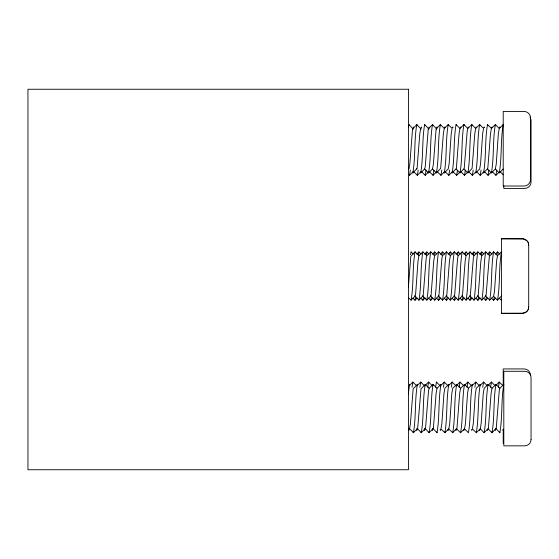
<?xml version="1.0" encoding="UTF-8"?>
<svg xmlns="http://www.w3.org/2000/svg" width="559" height="559" viewBox="0 0 559 559"><rect width="100%" height="100%" fill="white"/><g stroke="black" fill="none" stroke-linecap="round" stroke-linejoin="round"><path stroke-width="0.84" d="M528.639 307.883L528.695 306.961M408.377 287.529L410.795 256.288L415.023 251.836L418.95 255.701L418.048 260.801L415.63 293.971L415.023 296.298L411.096 300.162L408.287 297.402M408.356 394.116L409.516 384.403L409.817 385.109M410.341 170.055L409.509 175.302L409.209 174.597M418.202 170.055L417.37 175.302L413.443 171.438M426.056 170.055L425.224 175.302L421.297 171.438M412.018 387.296L412.849 382.049L416.776 385.913M433.917 170.055L433.085 175.302L429.717 171.99M419.872 387.296L420.703 382.049L424.63 385.913M441.771 170.055L440.939 175.302L437.571 171.99M427.733 387.296L428.564 382.049L432.491 385.913M449.632 170.055L448.8 175.302L445.432 171.99M435.587 387.296L436.418 382.049L440.345 385.913M457.486 170.055L456.654 175.302L453.286 171.99M443.441 387.296L444.272 382.049L448.206 385.913M465.34 170.055L464.508 175.302L461.147 171.99M451.302 387.296L452.133 382.049L456.06 385.913M473.2 170.055L472.369 175.302L469.001 171.99M459.156 387.296L459.987 382.049L463.914 385.913M481.054 170.055L480.223 175.302L476.296 171.438M467.017 387.296L467.848 382.049L471.775 385.913M488.915 170.055L488.084 175.302L484.157 171.438M474.87 387.296L475.702 382.049L479.07 385.361M496.769 170.055L495.938 175.302L492.011 171.438M482.731 387.296L483.563 382.049L486.924 385.361M490.585 387.296L491.417 382.049L494.785 385.361M498.446 387.296L499.271 382.049L502.639 385.361M408.322 127.34L408.922 124.573L413.157 129.031M412.94 129.052L413.443 126.97L413.744 127.676M420.794 129.052L421.297 126.97L421.598 127.676M428.648 129.052L429.158 126.97L429.459 127.676M410.488 254.701L411.089 251.934L413.332 254.142M436.509 129.052L437.012 126.97L437.313 127.676M418.342 254.701L418.943 251.934L421.193 254.142M415.623 297.493L415.016 300.26L412.773 298.052M426.196 254.701L426.803 251.934L429.046 254.142M423.477 297.493L422.877 300.26L420.627 298.052M434.057 254.701L434.657 251.934L436.907 254.142M409.426 428.299L408.915 430.374M431.338 297.493L430.73 300.26L428.487 298.052M441.91 254.701L442.518 251.934L444.761 254.142M417.28 428.299L416.776 430.374L416.476 429.675M439.192 297.493L438.591 300.26L436.341 298.052M449.771 254.701L450.372 251.934L452.615 254.142M425.133 428.299L424.63 430.374L424.33 429.675M447.053 297.493L446.445 300.26L444.202 298.052M457.625 254.701L458.233 251.934L460.476 254.142M432.994 428.299L432.491 430.374L432.191 429.675M454.907 297.493L454.299 300.26L452.056 298.052M465.486 254.701L466.087 251.934L468.33 254.142M462.761 297.493L462.16 300.26L459.917 298.052M473.34 254.701L473.948 251.934L476.191 254.142M470.622 297.493L470.014 300.26L467.771 298.052M481.194 254.701L481.802 251.934L484.045 254.142M478.476 297.493L477.875 300.26L475.625 298.052M489.055 254.701L489.656 251.934L491.906 254.142M486.337 297.493L485.729 300.26L483.486 298.052M496.909 254.701L497.517 251.934L499.76 254.142M494.191 297.493L493.59 300.26L491.34 298.052M495.847 428.299L495.344 430.374L495.043 429.675M528.479 308.694L528.646 307.785M528.213 309.476L528.486 308.596M428.872 129.031L424.637 124.573C421.898 140.456 423.449 157.023 420.71 172.906L420.41 172.2M412.549 172.2L412.849 172.906C415.589 157.023 414.044 140.456 416.783 124.573L421.011 129.031M444.566 127.676L444.866 126.97L445.174 127.676M452.427 127.676L452.727 126.97L453.028 127.676M452.14 172.906L456.368 168.448L459.086 133.545L459.994 128.437L456.067 124.573C453.328 140.456 454.872 157.023 452.14 172.906L451.833 172.2M460.281 127.676L460.581 126.97L460.882 127.676M444.279 172.906C447.018 157.023 445.474 140.456 448.206 124.573L452.14 128.437L451.232 133.545L449.115 163.934L448.206 169.035L444.279 172.906L443.979 172.2M468.135 127.676L468.442 126.97L468.742 127.676M475.995 127.676L476.296 126.97L476.596 127.676M483.849 127.676L484.157 126.97L484.457 127.676M483.563 172.906L487.797 168.448L490.516 133.545L491.424 128.437L487.497 124.573C484.758 140.456 486.302 157.023 483.563 172.906L483.262 172.2M491.71 127.676L492.011 126.97L492.311 127.676M475.709 172.906C478.448 157.023 476.897 140.456 479.636 124.573L483.563 128.437L482.662 133.545L480.544 163.934L479.636 169.035L475.709 172.906L475.409 172.2M499.564 127.676L499.865 126.97L500.172 127.676M503.205 124.573C500.473 140.456 502.017 157.023 499.278 172.906L495.351 169.035L496.259 163.934L498.369 133.545L499.278 128.437L503.205 124.573L503.512 125.279M417.678 385.109L417.377 384.403C414.638 400.286 416.182 416.853 413.443 432.736L409.216 428.278M441.247 385.109L440.946 384.403C438.207 400.286 439.758 416.853 437.019 432.736L432.785 428.278M501.451 251.836C498.712 267.712 500.256 284.279 497.524 300.162L493.59 296.298L494.498 291.19L496.616 260.801L497.524 255.701L501.451 251.836L501.751 252.535M448.8 384.403C446.068 400.286 447.612 416.853 444.873 432.736L440.946 428.865L441.855 423.764L443.965 393.375L444.873 388.267L448.8 384.403L449.108 385.109M440.646 429.675L440.345 430.374L440.045 429.675M499.201 298.052L501.444 300.26L501.744 299.561M448.507 429.675L448.206 430.374L447.899 429.675M472.376 384.403C469.637 400.286 471.181 416.853 468.442 432.736L464.515 428.865L465.423 423.764L467.541 393.375L468.442 388.267L472.376 384.403L472.676 385.109M452.734 432.736C455.466 416.853 453.922 400.286 456.661 384.403L460.588 388.267L459.68 393.375L456.962 428.278L452.734 432.736L448.8 428.865L449.709 423.764L451.826 393.375L452.734 388.267L456.661 384.403L456.962 385.109M456.361 429.675L456.06 430.374L455.76 429.675M480.23 384.403C477.491 400.286 479.042 416.853 476.303 432.736L472.376 428.865L473.277 423.764L475.395 393.375L476.303 388.267L480.23 384.403L480.53 385.109M456.661 428.865L460.588 432.736C463.327 416.853 461.776 400.286 464.515 384.403L468.442 388.267M464.222 429.675L463.914 430.374L463.614 429.675M472.075 429.675L471.775 430.374L471.475 429.675M479.936 429.675L479.629 430.374L479.329 429.675M484.157 432.736C486.896 416.853 485.352 400.286 488.091 384.403L492.018 388.267L491.109 393.375L488.391 428.278L484.157 432.736L480.23 428.865L481.138 423.764L483.255 393.375L484.157 388.267L488.091 384.403L488.391 385.109M487.79 429.675L487.49 430.374L487.189 429.675M495.644 428.278L499.872 432.736C502.611 416.853 501.067 400.286 503.799 384.403L499.872 388.267L499.271 390.594L496.245 428.278L492.018 432.736L488.091 428.865M503.505 429.675L503.205 430.374L502.897 429.675M528.22 309.379L527.389 310.902M420.71 128.437L419.802 133.545L417.084 168.448L412.849 172.906M444.279 128.437L443.371 133.545L440.653 168.448L436.425 172.906L432.498 169.035L433.4 163.934L436.118 129.031L440.352 124.573L444.279 128.437L448.206 124.573L448.514 125.279M420.71 172.906L424.637 169.035L425.245 166.715L428.264 129.031L432.498 124.573L436.726 129.031M463.921 169.035L467.848 172.906L472.082 168.448L474.801 133.545L475.709 128.437L471.782 124.573L467.848 128.437L467.247 130.764L464.222 168.448L459.994 172.906L456.067 169.035M422.576 295.704L426.81 300.162L431.038 295.704L433.756 260.801L434.664 255.701L430.737 251.836L426.81 255.701L426.203 258.027L423.184 295.704L418.95 300.162L414.722 295.704M438.291 295.704L442.525 300.162L446.753 295.704L449.471 260.801L450.379 255.701L446.452 251.836L442.525 255.701L441.917 258.027L438.899 295.704L434.664 300.162L430.437 295.704M454.006 295.704L458.233 300.162L462.468 295.704L465.186 260.801L466.094 255.701L462.167 251.836L458.233 255.701L457.632 258.027L454.607 295.704L450.379 300.162L446.152 295.704M469.721 295.704L473.948 300.162L478.183 295.704L480.901 260.801L481.809 255.701L477.882 251.836L473.948 255.701L473.347 258.027L470.322 295.704L466.094 300.162L461.86 295.704M497.524 255.701L493.59 251.836L489.363 256.288L486.037 295.704L481.809 300.162L477.575 295.704M424.931 428.278L429.158 432.736L433.393 428.278L436.111 393.375L437.019 388.267L433.085 384.403L429.158 388.267L428.557 390.594L425.532 428.278L421.304 432.736L417.07 428.278M409.516 428.865L410.425 423.764L413.143 388.861L417.377 384.403M501.751 295.704L497.524 300.162L497.217 299.463M527.85 310.119L526.844 311.524M409.509 175.302L412.877 171.99M459.994 128.437L463.921 124.573L467.848 128.437M420.738 171.99L417.37 175.302L417.07 174.597M428.592 171.99L425.224 175.302L424.924 174.597M432.498 169.035L428.564 172.906L424.637 169.035M475.709 128.437L479.636 124.573L479.936 125.279M436.453 171.99L433.085 175.302L432.778 174.597M444.307 171.99L440.939 175.302L440.639 174.597M491.424 128.437L495.351 124.573L499.278 128.437M452.161 171.99L448.8 175.302L448.493 174.597M460.022 171.99L456.654 175.302L456.354 174.597M467.317 172.542L464.508 175.302L464.208 174.597M475.171 172.542L472.369 175.302L472.069 174.597M483.032 172.542L480.223 175.302L479.922 174.597M490.886 172.542L488.084 175.302L487.783 174.597M495.351 169.035L491.424 172.906L487.497 169.035M498.747 172.542L495.938 175.302L495.637 174.597M416.7 254.142L418.943 251.934L419.25 252.633M503.205 169.035L499.278 172.906L498.977 172.2M418.95 255.701L422.877 251.836L426.81 255.701M424.56 254.142L426.803 251.934L427.104 252.633M432.414 254.142L434.657 251.934L434.965 252.633M434.664 255.701L438.591 251.836L442.525 255.701M440.275 254.142L442.518 251.934L442.819 252.633M448.129 254.142L450.372 251.934L450.673 252.633M450.379 255.701L454.306 251.836L458.233 255.701M455.983 254.142L458.233 251.934L458.534 252.633M417.266 298.052L415.016 300.26L414.715 299.561M463.844 254.142L466.087 251.934L466.388 252.633M466.094 255.701L470.021 251.836L473.948 255.701M425.119 298.052L422.877 300.26L422.569 299.561M471.698 254.142L473.948 251.934L474.249 252.633M432.973 298.052L430.73 300.26L430.43 299.561M479.559 254.142L481.802 251.934L482.103 252.633M481.809 255.701L485.736 251.836L489.663 255.701M440.834 298.052L438.591 300.26L438.284 299.561M487.413 254.142L489.656 251.934L489.964 252.633M448.688 298.052L446.445 300.26L446.145 299.561M495.274 254.142L497.517 251.934L497.817 252.633M456.549 298.052L454.299 300.26L453.999 299.561M464.403 298.052L462.16 300.26L461.86 299.561M472.264 298.052L470.014 300.26L469.714 299.561M480.118 298.052L477.875 300.26L477.568 299.561M487.972 298.052L485.729 300.26L485.429 299.561M493.59 296.298L489.663 300.162L485.436 295.704M495.833 298.052L493.59 300.26L493.283 299.561M409.481 385.361L412.849 382.049L413.15 382.747M417.335 385.361L420.703 382.049L421.004 382.747M425.755 384.809L428.564 382.049L428.865 382.747M437.019 388.267L440.946 384.403M441.47 384.809L444.272 382.049L444.58 382.747M449.324 384.809L452.133 382.049L452.434 382.747M457.185 384.809L459.987 382.049L460.295 382.747M460.588 388.267L464.515 384.403L464.815 385.109M465.039 384.809L467.848 382.049L468.149 382.747M472.9 384.809L475.702 382.049L476.002 382.747M480.195 385.361L483.563 382.049L483.863 382.747M488.049 385.361L491.417 382.049L491.717 382.747M448.8 428.865L444.873 432.736L444.573 432.03M492.018 388.267L495.945 384.403L499.872 388.267M495.91 385.361L499.271 382.049L499.578 382.747M460.588 432.736L464.515 428.865M476.303 432.736L480.23 428.865M526.851 311.426L525.537 312.53L523.203 313.319L501.444 313.375L501.451 238.721L523.21 238.777L525.544 239.566L527.389 241.292M526.229 311.971L522.385 313.278L501.451 313.278M501.444 238.819L523.203 238.875L526.844 240.67M499.865 171.438L503.233 174.75M429.158 388.267L425.231 384.403L421.004 388.861L417.678 428.278L413.443 432.736L413.143 432.03M527.396 241.195L527.85 241.977M416.476 168.448L416.783 169.035M408.622 168.448L408.922 169.035L409.831 163.934L412.549 129.031L416.783 124.573L417.084 125.279M530.198 117.02L531.043 120.178L531.043 182.101C531.113 185.476 528.108 188.488 524.726 188.411L503.799 188.411L503.799 185.651M527.85 241.879L528.213 242.718M495.651 125.279L495.351 124.573C492.612 140.456 494.163 157.023 491.424 172.906L491.123 172.2M487.497 124.573L487.797 125.279M472.082 125.279L471.782 124.573C469.043 140.456 470.587 157.023 467.848 172.906L467.548 172.2M464.222 125.279L463.921 124.573C461.182 140.456 462.733 157.023 459.994 172.906L459.694 172.2M456.067 124.573L456.368 125.279M440.653 125.279L440.352 124.573C437.613 140.456 439.164 157.023 436.425 172.906L436.118 172.2M493.897 252.535L493.59 251.836C490.858 267.712 492.402 284.279 489.663 300.162L489.363 299.463M432.799 125.279L432.498 124.573C429.759 140.456 431.303 157.023 428.564 172.906L428.264 172.2M486.037 252.535L485.736 251.836C482.997 267.712 484.548 284.279 481.809 300.162L481.502 299.463M501.144 299.561L501.444 300.26M424.637 124.573L424.938 125.279M478.183 252.535L477.882 251.836C475.143 267.712 476.687 284.279 473.948 300.162L473.648 299.463M470.322 252.535L470.021 251.836C467.282 267.712 468.833 284.279 466.094 300.162L465.794 299.463M408.922 124.573L409.223 125.279M462.468 252.535L462.167 251.836C459.428 267.712 460.972 284.279 458.233 300.162L457.933 299.463M454.607 252.535L454.306 251.836C451.567 267.712 453.118 284.279 450.379 300.162L450.079 299.463M446.753 252.535L446.452 251.836C443.713 267.712 445.257 284.279 442.525 300.162L442.218 299.463M496.245 385.109L495.945 384.403C493.206 400.286 494.757 416.853 492.018 432.736L491.71 432.03M438.899 252.535L438.591 251.836C435.859 267.712 437.404 284.279 434.664 300.162L434.364 299.463M431.038 252.535L430.737 251.836C427.998 267.712 429.543 284.279 426.81 300.162L426.503 299.463M423.184 252.535L422.877 251.836C420.144 267.712 421.689 284.279 418.95 300.162L418.649 299.463M499.571 432.03L499.872 432.736M415.323 252.535L415.023 251.836C412.283 267.712 413.835 284.279 411.096 300.162L410.795 299.463M411.089 251.934L411.389 252.633M436.418 382.049L436.719 382.747M433.393 385.109L433.085 384.403C430.353 400.286 431.897 416.853 429.158 432.736L428.858 432.03M425.532 385.109L425.231 384.403C422.492 400.286 424.043 416.853 421.304 432.736L421.004 432.03M436.712 432.03L437.019 432.736M528.22 242.62L528.479 243.5M528.486 243.403L528.639 244.311M528.646 244.213L528.695 245.135M530.449 375.25C530.519 371.875 527.514 368.863 524.139 368.933L503.205 368.933L503.205 385.857M528.695 245.038L528.695 307.059M503.205 429.137L503.205 443.49M530.456 179.698C530.526 183.079 527.514 186.084 524.139 186.014L503.212 186.014L503.212 111.465L524.139 111.465C527.514 111.388 530.526 114.399 530.456 117.774L530.456 179.698M531.05 439.528C531.12 442.903 528.108 445.914 524.733 445.844L503.806 445.844L503.806 371.295L524.733 371.295C528.108 371.218 531.12 374.23 531.05 377.604L531.05 439.528M408.447 89.251L27.95 89.251L27.95 469.749L408.447 469.749L408.447 89.251"/></g></svg>
